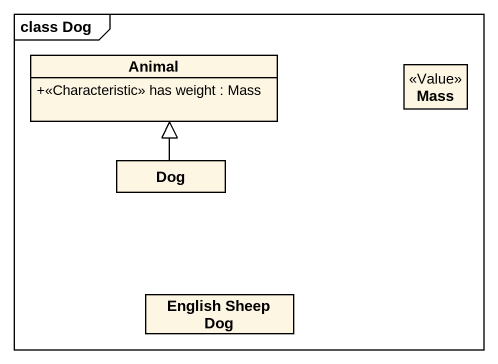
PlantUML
@startuml
mainframe class Dog
hide circle
hide empty members
skinparam classAttributeIconSize 0
class Animal {
  +<<Characteristic>> has weight : Mass
}
class Mass <<Value>>
class Dog
class "English Sheep Dog" as English_Sheep_Dog
Dog -up-|> Animal
@enduml
